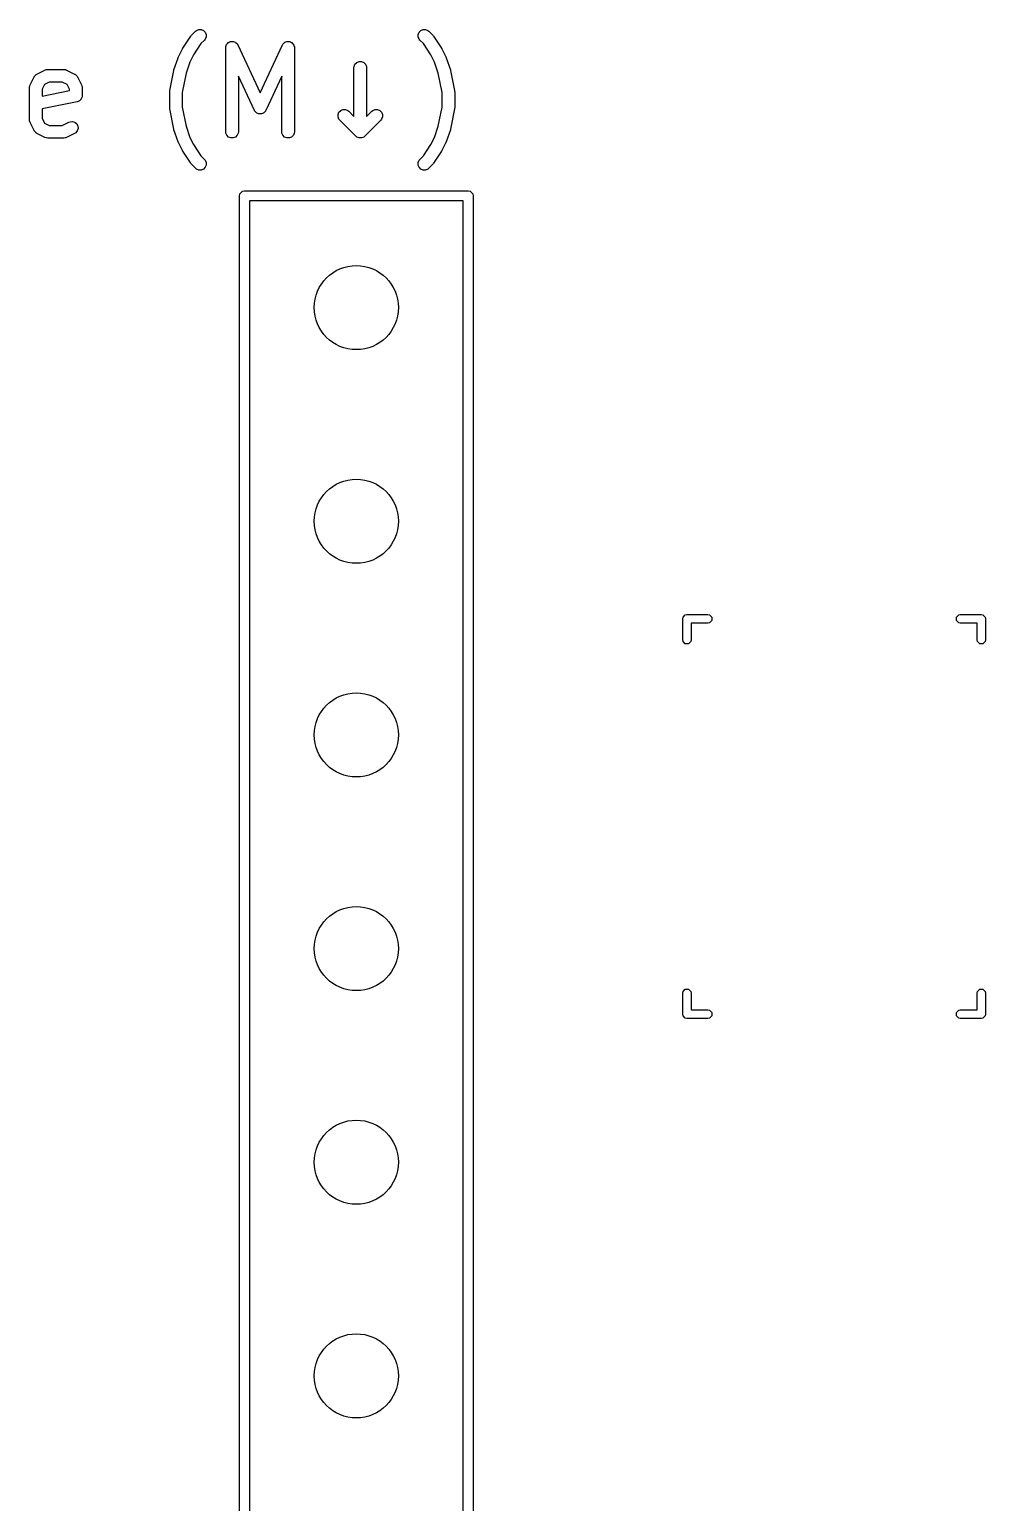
# Model space of a CAD drawing. Extents: x 2.61 to 8.6, y -5.69 to -1.89.
# Drawn here: x 8.123 to 8.57, y -2.776 to -2.086 of the extents above; entities that cross this region are included whole.
import ezdxf

# ---------------------------------------------------------------- set-up
doc = ezdxf.new("R2010")
doc.units = 0
doc.header["$MEASUREMENT"] = 0
doc.layers.add('BLACK', color=7, linetype='CONTINUOUS')

msp = doc.modelspace()

# ---------------------------------------------------------------- linework, layer by layer
at = {"layer": 'BLACK', "linetype": 'CONTINUOUS'}
for p, q in [((8.19811, -2.0892), (8.19828, -2.08899)), ((8.19828, -2.08899), (8.19847, -2.08876)), ((8.19847, -2.08876), (8.20035, -2.08688)), ((8.19847, -2.08876), (8.19847, -2.08876)), ((8.19847, -2.08876), (8.19847, -2.08876)), ((8.20035, -2.08688), (8.2008, -2.08651)), ((8.2008, -2.08651), (8.20186, -2.08607)), ((8.20186, -2.08607), (8.20301, -2.08607)), ((8.20301, -2.08607), (8.20408, -2.08651)), ((8.20408, -2.08651), (8.20489, -2.08733)), ((8.20489, -2.08733), (8.20533, -2.08839)), ((8.20533, -2.08839), (8.20533, -2.08954)), ((8.30453, -2.08839), (8.30497, -2.08733)), ((8.30453, -2.08954), (8.30453, -2.08839)), ((8.30497, -2.08733), (8.30578, -2.08651)), ((8.30578, -2.08651), (8.30685, -2.08607)), ((8.30685, -2.08607), (8.308, -2.08607)), ((8.308, -2.08607), (8.30906, -2.08651)), ((8.30906, -2.08651), (8.30951, -2.08688)), ((8.30951, -2.08688), (8.31139, -2.08876)), ((8.31139, -2.08876), (8.31139, -2.08876)), ((8.31139, -2.08876), (8.31139, -2.08876)), ((8.31139, -2.08876), (8.31158, -2.08899)), ((8.31158, -2.08899), (8.31175, -2.0892)), ((8.1923, -2.0989), (8.19417, -2.09515)), ((8.19417, -2.09515), (8.19427, -2.09499)), ((8.19427, -2.09499), (8.19436, -2.09483)), ((8.19436, -2.09483), (8.19811, -2.08921)), ((8.19811, -2.08921), (8.19811, -2.0892)), ((8.19811, -2.0892), (8.19811, -2.0892)), ((8.20286, -2.09272), (8.19937, -2.09795)), ((8.20453, -2.09106), (8.20286, -2.09272)), ((8.20489, -2.09061), (8.20453, -2.09106)), ((8.20533, -2.08954), (8.20489, -2.09061)), ((8.21448, -2.09459), (8.21452, -2.09421)), ((8.21448, -2.13396), (8.21448, -2.09459)), ((8.21452, -2.09414), (8.21453, -2.09411)), ((8.21452, -2.09421), (8.21452, -2.09414)), ((8.21453, -2.09411), (8.21454, -2.09402)), ((8.21454, -2.09402), (8.21474, -2.09354)), ((8.21474, -2.09354), (8.21491, -2.09306)), ((8.21491, -2.09306), (8.21495, -2.09301)), ((8.21495, -2.09301), (8.21498, -2.09295)), ((8.21498, -2.09295), (8.21534, -2.09259)), ((8.21534, -2.09259), (8.21569, -2.09221)), ((8.21569, -2.09221), (8.21575, -2.09218)), ((8.21575, -2.09218), (8.21579, -2.09214)), ((8.21579, -2.09214), (8.21627, -2.09194)), ((8.21627, -2.09194), (8.21673, -2.09173)), ((8.21673, -2.09173), (8.2168, -2.09172)), ((8.2168, -2.09172), (8.21686, -2.0917)), ((8.21686, -2.0917), (8.21737, -2.0917)), ((8.21737, -2.0917), (8.21788, -2.09167)), ((8.21788, -2.09167), (8.21795, -2.0917)), ((8.21795, -2.0917), (8.21801, -2.0917)), ((8.21801, -2.0917), (8.21848, -2.09189)), ((8.21848, -2.09189), (8.21897, -2.09207)), ((8.21897, -2.09207), (8.21901, -2.09211)), ((8.21901, -2.09211), (8.21908, -2.09214)), ((8.21908, -2.09214), (8.21944, -2.0925)), ((8.21944, -2.0925), (8.21982, -2.09285)), ((8.21982, -2.09285), (8.21986, -2.09292)), ((8.21986, -2.09292), (8.21989, -2.09295)), ((8.21989, -2.09295), (8.21992, -2.09302)), ((8.21992, -2.09302), (8.22011, -2.09334)), ((8.22011, -2.09334), (8.23056, -2.11573)), ((8.23056, -2.11573), (8.24101, -2.09334)), ((8.24101, -2.09334), (8.2412, -2.09302)), ((8.2412, -2.09302), (8.24123, -2.09295)), ((8.24123, -2.09295), (8.24125, -2.09292)), ((8.24125, -2.09292), (8.2413, -2.09285)), ((8.2413, -2.09285), (8.24168, -2.0925)), ((8.24168, -2.0925), (8.24204, -2.09214)), ((8.24204, -2.09214), (8.2421, -2.09211)), ((8.2421, -2.09211), (8.24215, -2.09207)), ((8.24215, -2.09207), (8.24263, -2.09189)), ((8.24263, -2.09189), (8.24311, -2.0917)), ((8.24311, -2.0917), (8.24317, -2.0917)), ((8.24317, -2.0917), (8.24323, -2.09167)), ((8.24323, -2.09167), (8.24375, -2.0917)), ((8.24375, -2.0917), (8.24426, -2.0917)), ((8.24426, -2.0917), (8.24432, -2.09172)), ((8.24432, -2.09172), (8.24438, -2.09173)), ((8.24438, -2.09173), (8.24485, -2.09194)), ((8.24485, -2.09194), (8.24532, -2.09214)), ((8.24532, -2.09214), (8.24537, -2.09218)), ((8.24537, -2.09218), (8.24543, -2.09221)), ((8.24543, -2.09221), (8.24577, -2.09259)), ((8.24577, -2.09259), (8.24614, -2.09295)), ((8.24614, -2.09295), (8.24616, -2.09301)), ((8.24616, -2.09301), (8.24621, -2.09306)), ((8.24621, -2.09306), (8.24638, -2.09354)), ((8.24638, -2.09354), (8.24658, -2.09402)), ((8.24658, -2.09402), (8.24659, -2.09411)), ((8.24659, -2.09411), (8.2466, -2.09414)), ((8.2466, -2.09414), (8.2466, -2.09421)), ((8.2466, -2.09421), (8.24663, -2.09459)), ((8.24663, -2.09459), (8.24663, -2.13396)), ((8.30497, -2.09061), (8.30453, -2.08954)), ((8.30534, -2.09106), (8.30497, -2.09061)), ((8.307, -2.09272), (8.30534, -2.09106)), ((8.31049, -2.09795), (8.307, -2.09272)), ((8.31175, -2.0892), (8.31175, -2.0892)), ((8.31175, -2.0892), (8.31176, -2.08921)), ((8.31176, -2.08921), (8.31551, -2.09483)), ((8.31551, -2.09483), (8.31559, -2.09499)), ((8.31559, -2.09499), (8.31569, -2.09515)), ((8.31569, -2.09515), (8.31756, -2.0989)), ((8.19026, -2.10491), (8.19214, -2.09928)), ((8.19214, -2.09928), (8.19222, -2.09909)), ((8.19222, -2.09909), (8.1923, -2.0989)), ((8.19767, -2.10135), (8.19592, -2.1066)), ((8.19937, -2.09795), (8.19767, -2.10135)), ((8.27453, -2.10339), (8.27497, -2.10233)), ((8.27497, -2.10233), (8.27579, -2.10151)), ((8.27579, -2.10151), (8.27685, -2.10107)), ((8.27685, -2.10107), (8.278, -2.10107)), ((8.278, -2.10107), (8.27907, -2.10151)), ((8.27907, -2.10151), (8.27988, -2.10233)), ((8.27988, -2.10233), (8.28032, -2.10339)), ((8.31219, -2.10135), (8.31049, -2.09795)), ((8.31394, -2.1066), (8.31219, -2.10135)), ((8.31756, -2.0989), (8.31764, -2.09909)), ((8.31764, -2.09909), (8.31772, -2.09928)), ((8.31772, -2.09928), (8.3196, -2.10491)), ((8.12293, -2.11202), (8.12481, -2.10827)), ((8.12481, -2.10827), (8.12487, -2.10817)), ((8.12487, -2.10817), (8.12488, -2.10813)), ((8.12488, -2.10813), (8.12493, -2.10807)), ((8.12493, -2.10807), (8.12511, -2.10778)), ((8.12511, -2.10778), (8.12539, -2.10754)), ((8.12539, -2.10754), (8.12564, -2.10726)), ((8.12564, -2.10726), (8.12593, -2.10708)), ((8.12593, -2.10708), (8.12598, -2.10703)), ((8.12598, -2.10703), (8.12603, -2.10701)), ((8.12603, -2.10701), (8.12613, -2.10695)), ((8.12613, -2.10695), (8.12988, -2.10508)), ((8.12988, -2.10508), (8.13042, -2.10487)), ((8.13042, -2.10487), (8.13052, -2.10486)), ((8.13052, -2.10486), (8.13062, -2.10482)), ((8.13062, -2.10482), (8.1312, -2.10476)), ((8.1312, -2.10476), (8.1387, -2.10476)), ((8.1387, -2.10476), (8.13927, -2.10482)), ((8.13927, -2.10482), (8.13937, -2.10486)), ((8.13937, -2.10486), (8.13947, -2.10487)), ((8.13947, -2.10487), (8.14002, -2.10508)), ((8.14002, -2.10508), (8.14377, -2.10695)), ((8.14377, -2.10695), (8.14386, -2.10701)), ((8.14386, -2.10701), (8.14391, -2.10703)), ((8.14391, -2.10703), (8.14396, -2.10708)), ((8.14396, -2.10708), (8.14425, -2.10726)), ((8.14425, -2.10726), (8.1445, -2.10754)), ((8.1445, -2.10754), (8.14478, -2.10778)), ((8.14478, -2.10778), (8.14496, -2.10807)), ((8.14496, -2.10807), (8.14501, -2.10813)), ((8.14501, -2.10813), (8.14502, -2.10817)), ((8.14502, -2.10817), (8.14509, -2.10827)), ((8.14509, -2.10827), (8.14696, -2.11202)), ((8.18829, -2.11464), (8.19017, -2.10526)), ((8.19017, -2.10526), (8.19022, -2.10509)), ((8.19022, -2.10509), (8.19026, -2.10491)), ((8.19592, -2.1066), (8.19414, -2.11551)), ((8.22788, -2.12396), (8.22039, -2.1079)), ((8.22039, -2.1079), (8.22039, -2.13396)), ((8.24073, -2.1079), (8.23323, -2.12396)), ((8.24073, -2.13396), (8.24073, -2.1079)), ((8.27448, -2.10397), (8.27453, -2.10339)), ((8.27448, -2.12683), (8.27448, -2.10397)), ((8.28032, -2.10339), (8.28038, -2.10397)), ((8.28038, -2.10397), (8.28038, -2.12683)), ((8.31572, -2.11551), (8.31394, -2.1066)), ((8.3196, -2.10491), (8.31964, -2.10509)), ((8.31964, -2.10509), (8.31969, -2.10526)), ((8.31969, -2.10526), (8.32157, -2.11464)), ((8.12262, -2.11334), (8.12268, -2.11276)), ((8.12262, -2.12834), (8.12262, -2.11334)), ((8.12268, -2.11276), (8.12272, -2.11267)), ((8.12272, -2.11256), (8.12293, -2.11202)), ((8.12272, -2.11267), (8.12272, -2.11256)), ((8.12965, -2.11179), (8.12852, -2.11404)), ((8.12852, -2.11404), (8.12852, -2.11724)), ((8.12852, -2.11724), (8.14137, -2.11467)), ((8.13189, -2.11067), (8.12965, -2.11179)), ((8.138, -2.11067), (8.13189, -2.11067)), ((8.14024, -2.11179), (8.138, -2.11067)), ((8.14137, -2.11404), (8.14024, -2.11179)), ((8.14137, -2.11467), (8.14137, -2.11404)), ((8.14696, -2.11202), (8.14717, -2.11256)), ((8.14717, -2.11256), (8.14717, -2.11267)), ((8.14717, -2.11267), (8.14722, -2.11276)), ((8.14722, -2.11276), (8.14727, -2.11334)), ((8.14727, -2.11334), (8.14727, -2.11709)), ((8.18824, -2.11521), (8.18826, -2.11492)), ((8.18824, -2.11522), (8.18824, -2.11521)), ((8.18824, -2.11521), (8.18824, -2.11521)), ((8.18824, -2.12271), (8.18824, -2.11522)), ((8.18826, -2.11492), (8.18829, -2.11464)), ((8.18829, -2.11464), (8.18829, -2.11464)), ((8.18829, -2.11464), (8.18829, -2.11464)), ((8.19414, -2.11551), (8.19414, -2.12242)), ((8.31572, -2.12242), (8.31572, -2.11551)), ((8.32157, -2.11464), (8.32157, -2.11464)), ((8.32157, -2.11464), (8.32157, -2.11464)), ((8.32157, -2.11464), (8.3216, -2.11492)), ((8.3216, -2.11492), (8.32163, -2.11521)), ((8.32163, -2.11521), (8.32163, -2.11521)), ((8.32163, -2.11521), (8.32163, -2.11522)), ((8.32163, -2.11522), (8.32163, -2.12271)), ((8.1449, -2.11999), (8.12852, -2.12326)), ((8.12852, -2.12326), (8.12852, -2.12764)), ((8.14545, -2.11982), (8.1449, -2.11999)), ((8.14569, -2.11966), (8.14545, -2.11982)), ((8.14596, -2.11955), (8.14569, -2.11966)), ((8.14617, -2.11934), (8.14596, -2.11955)), ((8.14641, -2.11918), (8.14617, -2.11934)), ((8.14657, -2.11894), (8.14641, -2.11918)), ((8.14677, -2.11873), (8.14657, -2.11894)), ((8.14689, -2.11846), (8.14677, -2.11873)), ((8.14705, -2.11822), (8.14689, -2.11846)), ((8.1471, -2.11793), (8.14705, -2.11822)), ((8.14722, -2.11767), (8.1471, -2.11793)), ((8.14727, -2.11709), (8.14722, -2.11767)), ((8.18824, -2.12272), (8.18824, -2.12271)), ((8.18826, -2.12301), (8.18824, -2.12272)), ((8.18824, -2.12272), (8.18824, -2.12272)), ((8.18829, -2.12329), (8.18826, -2.12301)), ((8.19017, -2.13267), (8.18829, -2.12329)), ((8.18829, -2.12329), (8.18829, -2.12329)), ((8.18829, -2.12329), (8.18829, -2.12329)), ((8.19414, -2.12242), (8.19592, -2.13133)), ((8.31394, -2.13133), (8.31572, -2.12242)), ((8.32157, -2.12329), (8.31969, -2.13267)), ((8.3216, -2.12301), (8.32157, -2.12329)), ((8.32157, -2.12329), (8.32157, -2.12329)), ((8.32157, -2.12329), (8.32157, -2.12329)), ((8.32163, -2.12272), (8.3216, -2.12301)), ((8.32163, -2.12271), (8.32163, -2.12272)), ((8.32163, -2.12272), (8.32163, -2.12272)), ((8.12268, -2.12892), (8.12262, -2.12834)), ((8.12272, -2.12901), (8.12268, -2.12892)), ((8.12272, -2.12912), (8.12272, -2.12901)), ((8.12293, -2.12966), (8.12272, -2.12912)), ((8.12481, -2.13341), (8.12293, -2.12966)), ((8.12852, -2.12764), (8.12965, -2.12989)), ((8.12965, -2.12989), (8.13189, -2.13101)), ((8.138, -2.13101), (8.14112, -2.12945)), ((8.14112, -2.12945), (8.14166, -2.12924)), ((8.14166, -2.12924), (8.14281, -2.12916)), ((8.14281, -2.12916), (8.14391, -2.12952)), ((8.14391, -2.12952), (8.14478, -2.13028)), ((8.14478, -2.13028), (8.14529, -2.13131)), ((8.22801, -2.12417), (8.22788, -2.12396)), ((8.22803, -2.12425), (8.22801, -2.12417)), ((8.22808, -2.1243), (8.22803, -2.12425)), ((8.22818, -2.12446), (8.22808, -2.1243)), ((8.22851, -2.12476), (8.22818, -2.12446)), ((8.22881, -2.1251), (8.22851, -2.12476)), ((8.22893, -2.12515), (8.22881, -2.1251)), ((8.22903, -2.12524), (8.22893, -2.12515)), ((8.22945, -2.12539), (8.22903, -2.12524)), ((8.22986, -2.12558), (8.22945, -2.12539)), ((8.22999, -2.12559), (8.22986, -2.12558)), ((8.23011, -2.12563), (8.22999, -2.12559)), ((8.23056, -2.12561), (8.23011, -2.12563)), ((8.23101, -2.12563), (8.23056, -2.12561)), ((8.23113, -2.12559), (8.23101, -2.12563)), ((8.23126, -2.12558), (8.23113, -2.12559)), ((8.23167, -2.12539), (8.23126, -2.12558)), ((8.23209, -2.12524), (8.23167, -2.12539)), ((8.23219, -2.12515), (8.23209, -2.12524)), ((8.23231, -2.1251), (8.23219, -2.12515)), ((8.23261, -2.12476), (8.23231, -2.1251)), ((8.23294, -2.12446), (8.23261, -2.12476)), ((8.23304, -2.1243), (8.23294, -2.12446)), ((8.23308, -2.12425), (8.23304, -2.1243)), ((8.23311, -2.12417), (8.23308, -2.12425)), ((8.23323, -2.12396), (8.23311, -2.12417)), ((8.26703, -2.12589), (8.26747, -2.12482)), ((8.26703, -2.12704), (8.26703, -2.12589)), ((8.26747, -2.1281), (8.26703, -2.12704)), ((8.26747, -2.12482), (8.26829, -2.12401)), ((8.26784, -2.12855), (8.26747, -2.1281)), ((8.27534, -2.13605), (8.26784, -2.12855)), ((8.26829, -2.12401), (8.26935, -2.12357)), ((8.26935, -2.12357), (8.2705, -2.12357)), ((8.2705, -2.12357), (8.27157, -2.12401)), ((8.27157, -2.12401), (8.27202, -2.12438)), ((8.27202, -2.12438), (8.27448, -2.12683)), ((8.28701, -2.12855), (8.27952, -2.13605)), ((8.28038, -2.12683), (8.28284, -2.12438)), ((8.28284, -2.12438), (8.28329, -2.12401)), ((8.28329, -2.12401), (8.28435, -2.12357)), ((8.28435, -2.12357), (8.2855, -2.12357)), ((8.2855, -2.12357), (8.28657, -2.12401)), ((8.28657, -2.12401), (8.28738, -2.12482)), ((8.28738, -2.1281), (8.28701, -2.12855)), ((8.28738, -2.12482), (8.28782, -2.12589)), ((8.28782, -2.12704), (8.28738, -2.1281)), ((8.28782, -2.12589), (8.28782, -2.12704)), ((8.12487, -2.13351), (8.12481, -2.13341)), ((8.12488, -2.13355), (8.12487, -2.13351)), ((8.12493, -2.13361), (8.12488, -2.13355)), ((8.12511, -2.1339), (8.12493, -2.13361)), ((8.12539, -2.13414), (8.12511, -2.1339)), ((8.12564, -2.13442), (8.12539, -2.13414)), ((8.12593, -2.1346), (8.12564, -2.13442)), ((8.12598, -2.13465), (8.12593, -2.1346)), ((8.12603, -2.13467), (8.12598, -2.13465)), ((8.12613, -2.13473), (8.12603, -2.13467)), ((8.12988, -2.1366), (8.12613, -2.13473)), ((8.13042, -2.13681), (8.12988, -2.1366)), ((8.13052, -2.13682), (8.13042, -2.13681)), ((8.13062, -2.13686), (8.13052, -2.13682)), ((8.1312, -2.13692), (8.13062, -2.13686)), ((8.1387, -2.13692), (8.1312, -2.13692)), ((8.13189, -2.13101), (8.138, -2.13101)), ((8.13927, -2.13686), (8.1387, -2.13692)), ((8.13937, -2.13682), (8.13927, -2.13686)), ((8.13947, -2.13681), (8.13937, -2.13682)), ((8.14002, -2.1366), (8.13947, -2.13681)), ((8.14377, -2.13473), (8.14002, -2.1366)), ((8.14425, -2.13442), (8.14377, -2.13473)), ((8.14501, -2.13355), (8.14425, -2.13442)), ((8.14537, -2.13246), (8.14501, -2.13355)), ((8.14529, -2.13131), (8.14537, -2.13246)), ((8.19022, -2.13284), (8.19017, -2.13267)), ((8.19026, -2.13302), (8.19022, -2.13284)), ((8.19214, -2.13865), (8.19026, -2.13302)), ((8.19592, -2.13133), (8.19767, -2.13658)), ((8.19767, -2.13658), (8.19937, -2.13998)), ((8.21454, -2.13454), (8.21448, -2.13396)), ((8.21498, -2.1356), (8.21454, -2.13454)), ((8.21579, -2.13642), (8.21498, -2.1356)), ((8.21686, -2.13686), (8.21579, -2.13642)), ((8.21801, -2.13686), (8.21686, -2.13686)), ((8.21908, -2.13642), (8.21801, -2.13686)), ((8.21989, -2.1356), (8.21908, -2.13642)), ((8.22033, -2.13454), (8.21989, -2.1356)), ((8.22039, -2.13396), (8.22033, -2.13454)), ((8.24079, -2.13454), (8.24073, -2.13396)), ((8.24123, -2.1356), (8.24079, -2.13454)), ((8.24204, -2.13642), (8.24123, -2.1356)), ((8.24311, -2.13686), (8.24204, -2.13642)), ((8.24426, -2.13686), (8.24311, -2.13686)), ((8.24532, -2.13642), (8.24426, -2.13686)), ((8.24614, -2.1356), (8.24532, -2.13642)), ((8.24658, -2.13454), (8.24614, -2.1356)), ((8.24663, -2.13396), (8.24658, -2.13454)), ((8.27579, -2.13642), (8.27534, -2.13605)), ((8.27639, -2.13667), (8.27579, -2.13642)), ((8.27579, -2.13642), (8.27579, -2.13642)), ((8.27685, -2.13686), (8.27639, -2.13667)), ((8.278, -2.13686), (8.27685, -2.13686)), ((8.27685, -2.13686), (8.27685, -2.13686)), ((8.27907, -2.13642), (8.278, -2.13686)), ((8.27952, -2.13605), (8.27907, -2.13642)), ((8.31049, -2.13998), (8.31219, -2.13658)), ((8.31219, -2.13658), (8.31394, -2.13133)), ((8.3196, -2.13302), (8.31772, -2.13865)), ((8.31964, -2.13284), (8.3196, -2.13302)), ((8.31969, -2.13267), (8.31964, -2.13284)), ((8.19222, -2.13884), (8.19214, -2.13865)), ((8.1923, -2.13903), (8.19222, -2.13884)), ((8.19417, -2.14278), (8.1923, -2.13903)), ((8.19427, -2.14294), (8.19417, -2.14278)), ((8.19436, -2.1431), (8.19427, -2.14294)), ((8.19811, -2.14872), (8.19436, -2.1431)), ((8.19937, -2.13998), (8.20286, -2.14521)), ((8.307, -2.14521), (8.31049, -2.13998)), ((8.31551, -2.1431), (8.31176, -2.14872)), ((8.31559, -2.14294), (8.31551, -2.1431)), ((8.31569, -2.14278), (8.31559, -2.14294)), ((8.31756, -2.13903), (8.31569, -2.14278)), ((8.31764, -2.13884), (8.31756, -2.13903)), ((8.31772, -2.13865), (8.31764, -2.13884)), ((8.19811, -2.14873), (8.19811, -2.14872)), ((8.19828, -2.14894), (8.19811, -2.14873)), ((8.19811, -2.14873), (8.19811, -2.14873)), ((8.19847, -2.14917), (8.19828, -2.14894)), ((8.20035, -2.15105), (8.19847, -2.14917)), ((8.19847, -2.14917), (8.19847, -2.14917)), ((8.19847, -2.14917), (8.19847, -2.14917)), ((8.2008, -2.15142), (8.20035, -2.15105)), ((8.20286, -2.14521), (8.20453, -2.14687)), ((8.20489, -2.1506), (8.20408, -2.15142)), ((8.20453, -2.14687), (8.20489, -2.14732)), ((8.20489, -2.14732), (8.20533, -2.14839)), ((8.20533, -2.14954), (8.20489, -2.1506)), ((8.20533, -2.14839), (8.20533, -2.14954)), ((8.30453, -2.14839), (8.30497, -2.14732)), ((8.30453, -2.14954), (8.30453, -2.14839)), ((8.30497, -2.1506), (8.30453, -2.14954)), ((8.30497, -2.14732), (8.30534, -2.14687)), ((8.30578, -2.15142), (8.30497, -2.1506)), ((8.30534, -2.14687), (8.307, -2.14521)), ((8.30951, -2.15105), (8.30906, -2.15142)), ((8.31139, -2.14917), (8.30951, -2.15105)), ((8.31158, -2.14894), (8.31139, -2.14917)), ((8.31139, -2.14917), (8.31139, -2.14917)), ((8.31139, -2.14917), (8.31139, -2.14917)), ((8.31175, -2.14873), (8.31158, -2.14894)), ((8.31176, -2.14872), (8.31175, -2.14873)), ((8.31175, -2.14873), (8.31175, -2.14873)), ((8.20186, -2.15186), (8.2008, -2.15142)), ((8.20301, -2.15186), (8.20186, -2.15186)), ((8.20408, -2.15142), (8.20301, -2.15186)), ((8.30685, -2.15186), (8.30578, -2.15142)), ((8.308, -2.15186), (8.30685, -2.15186)), ((8.30906, -2.15142), (8.308, -2.15186)), ((8.22087, -2.16389), (8.22105, -2.16299)), ((8.22087, -3.36862), (8.22087, -2.16389)), ((8.22105, -2.16299), (8.22232, -2.16171)), ((8.22232, -2.16171), (8.22323, -2.16153)), ((8.22323, -2.16153), (8.32795, -2.16153)), ((8.32795, -2.16153), (8.32886, -2.16171)), ((8.32886, -2.16171), (8.33014, -2.16299)), ((8.33014, -2.16299), (8.33031, -2.16389)), ((8.33031, -2.16389), (8.33031, -3.36862)), ((8.32559, -2.16625), (8.22559, -2.16625)), ((8.22559, -2.16625), (8.22559, -3.36625)), ((8.32559, -3.36625), (8.32559, -2.16625)), ((8.42835, -2.36192), (8.4285, -2.36117)), ((8.42835, -2.37177), (8.42835, -2.36192)), ((8.4285, -2.36117), (8.42956, -2.3601)), ((8.42956, -2.3601), (8.43031, -2.35995)), ((8.43031, -2.35995), (8.44016, -2.35995)), ((8.44016, -2.36389), (8.43228, -2.36389)), ((8.43228, -2.36389), (8.43228, -2.37177)), ((8.44016, -2.35995), (8.44091, -2.3601)), ((8.44091, -2.36374), (8.44016, -2.36389)), ((8.44091, -2.3601), (8.44198, -2.36117)), ((8.44198, -2.36268), (8.44091, -2.36374)), ((8.44198, -2.36117), (8.44198, -2.36268)), ((8.55645, -2.36117), (8.55751, -2.3601)), ((8.55645, -2.36268), (8.55645, -2.36117)), ((8.55751, -2.36374), (8.55645, -2.36268)), ((8.55751, -2.3601), (8.55827, -2.35995)), ((8.55827, -2.36389), (8.55751, -2.36374)), ((8.55827, -2.35995), (8.56811, -2.35995)), ((8.56614, -2.36389), (8.55827, -2.36389)), ((8.56614, -2.37177), (8.56614, -2.36389)), ((8.56811, -2.35995), (8.56886, -2.3601)), ((8.56886, -2.3601), (8.56993, -2.36117)), ((8.56993, -2.36117), (8.57008, -2.36192)), ((8.57008, -2.36192), (8.57008, -2.37177)), ((8.4285, -2.37252), (8.42835, -2.37177)), ((8.42956, -2.37358), (8.4285, -2.37252)), ((8.43107, -2.37358), (8.42956, -2.37358)), ((8.43213, -2.37252), (8.43107, -2.37358)), ((8.43228, -2.37177), (8.43213, -2.37252)), ((8.56629, -2.37252), (8.56614, -2.37177)), ((8.56736, -2.37358), (8.56629, -2.37252)), ((8.56886, -2.37358), (8.56736, -2.37358)), ((8.56993, -2.37252), (8.56886, -2.37358)), ((8.57008, -2.37177), (8.56993, -2.37252)), ((8.42835, -2.53712), (8.4285, -2.53637)), ((8.42835, -2.54696), (8.42835, -2.53712)), ((8.4285, -2.53637), (8.42956, -2.5353)), ((8.42956, -2.5353), (8.43107, -2.5353)), ((8.43107, -2.5353), (8.43213, -2.53637)), ((8.43213, -2.53637), (8.43228, -2.53712)), ((8.43228, -2.53712), (8.43228, -2.54499)), ((8.56614, -2.53712), (8.56629, -2.53637)), ((8.56614, -2.54499), (8.56614, -2.53712)), ((8.56629, -2.53637), (8.56736, -2.5353)), ((8.56736, -2.5353), (8.56886, -2.5353)), ((8.56886, -2.5353), (8.56993, -2.53637)), ((8.56993, -2.53637), (8.57008, -2.53712)), ((8.57008, -2.53712), (8.57008, -2.54696)), ((8.4285, -2.54772), (8.42835, -2.54696)), ((8.42956, -2.54878), (8.4285, -2.54772)), ((8.43031, -2.54893), (8.42956, -2.54878)), ((8.44016, -2.54893), (8.43031, -2.54893)), ((8.43228, -2.54499), (8.44016, -2.54499)), ((8.44016, -2.54499), (8.44091, -2.54514)), ((8.44091, -2.54878), (8.44016, -2.54893)), ((8.44091, -2.54514), (8.44198, -2.54621)), ((8.44198, -2.54772), (8.44091, -2.54878)), ((8.44198, -2.54621), (8.44198, -2.54772)), ((8.55645, -2.54621), (8.55751, -2.54514)), ((8.55645, -2.54772), (8.55645, -2.54621)), ((8.55751, -2.54878), (8.55645, -2.54772)), ((8.55751, -2.54514), (8.55827, -2.54499)), ((8.55827, -2.54893), (8.55751, -2.54878)), ((8.55827, -2.54499), (8.56614, -2.54499)), ((8.56811, -2.54893), (8.55827, -2.54893)), ((8.56886, -2.54878), (8.56811, -2.54893)), ((8.56993, -2.54772), (8.56886, -2.54878)), ((8.57008, -2.54696), (8.56993, -2.54772))]:
    msp.add_line(p, q, dxfattribs=at)
at = {"layer": 'BLACK'}
for centre in [(8.27559, -2.21625), (8.27559, -2.31625), (8.27559, -2.41625), (8.27559, -2.51625), (8.27559, -2.61625), (8.27559, -2.71625)]:
    msp.add_circle(centre, 0.01969, dxfattribs=at)

doc.saveas('drawing.dxf')
